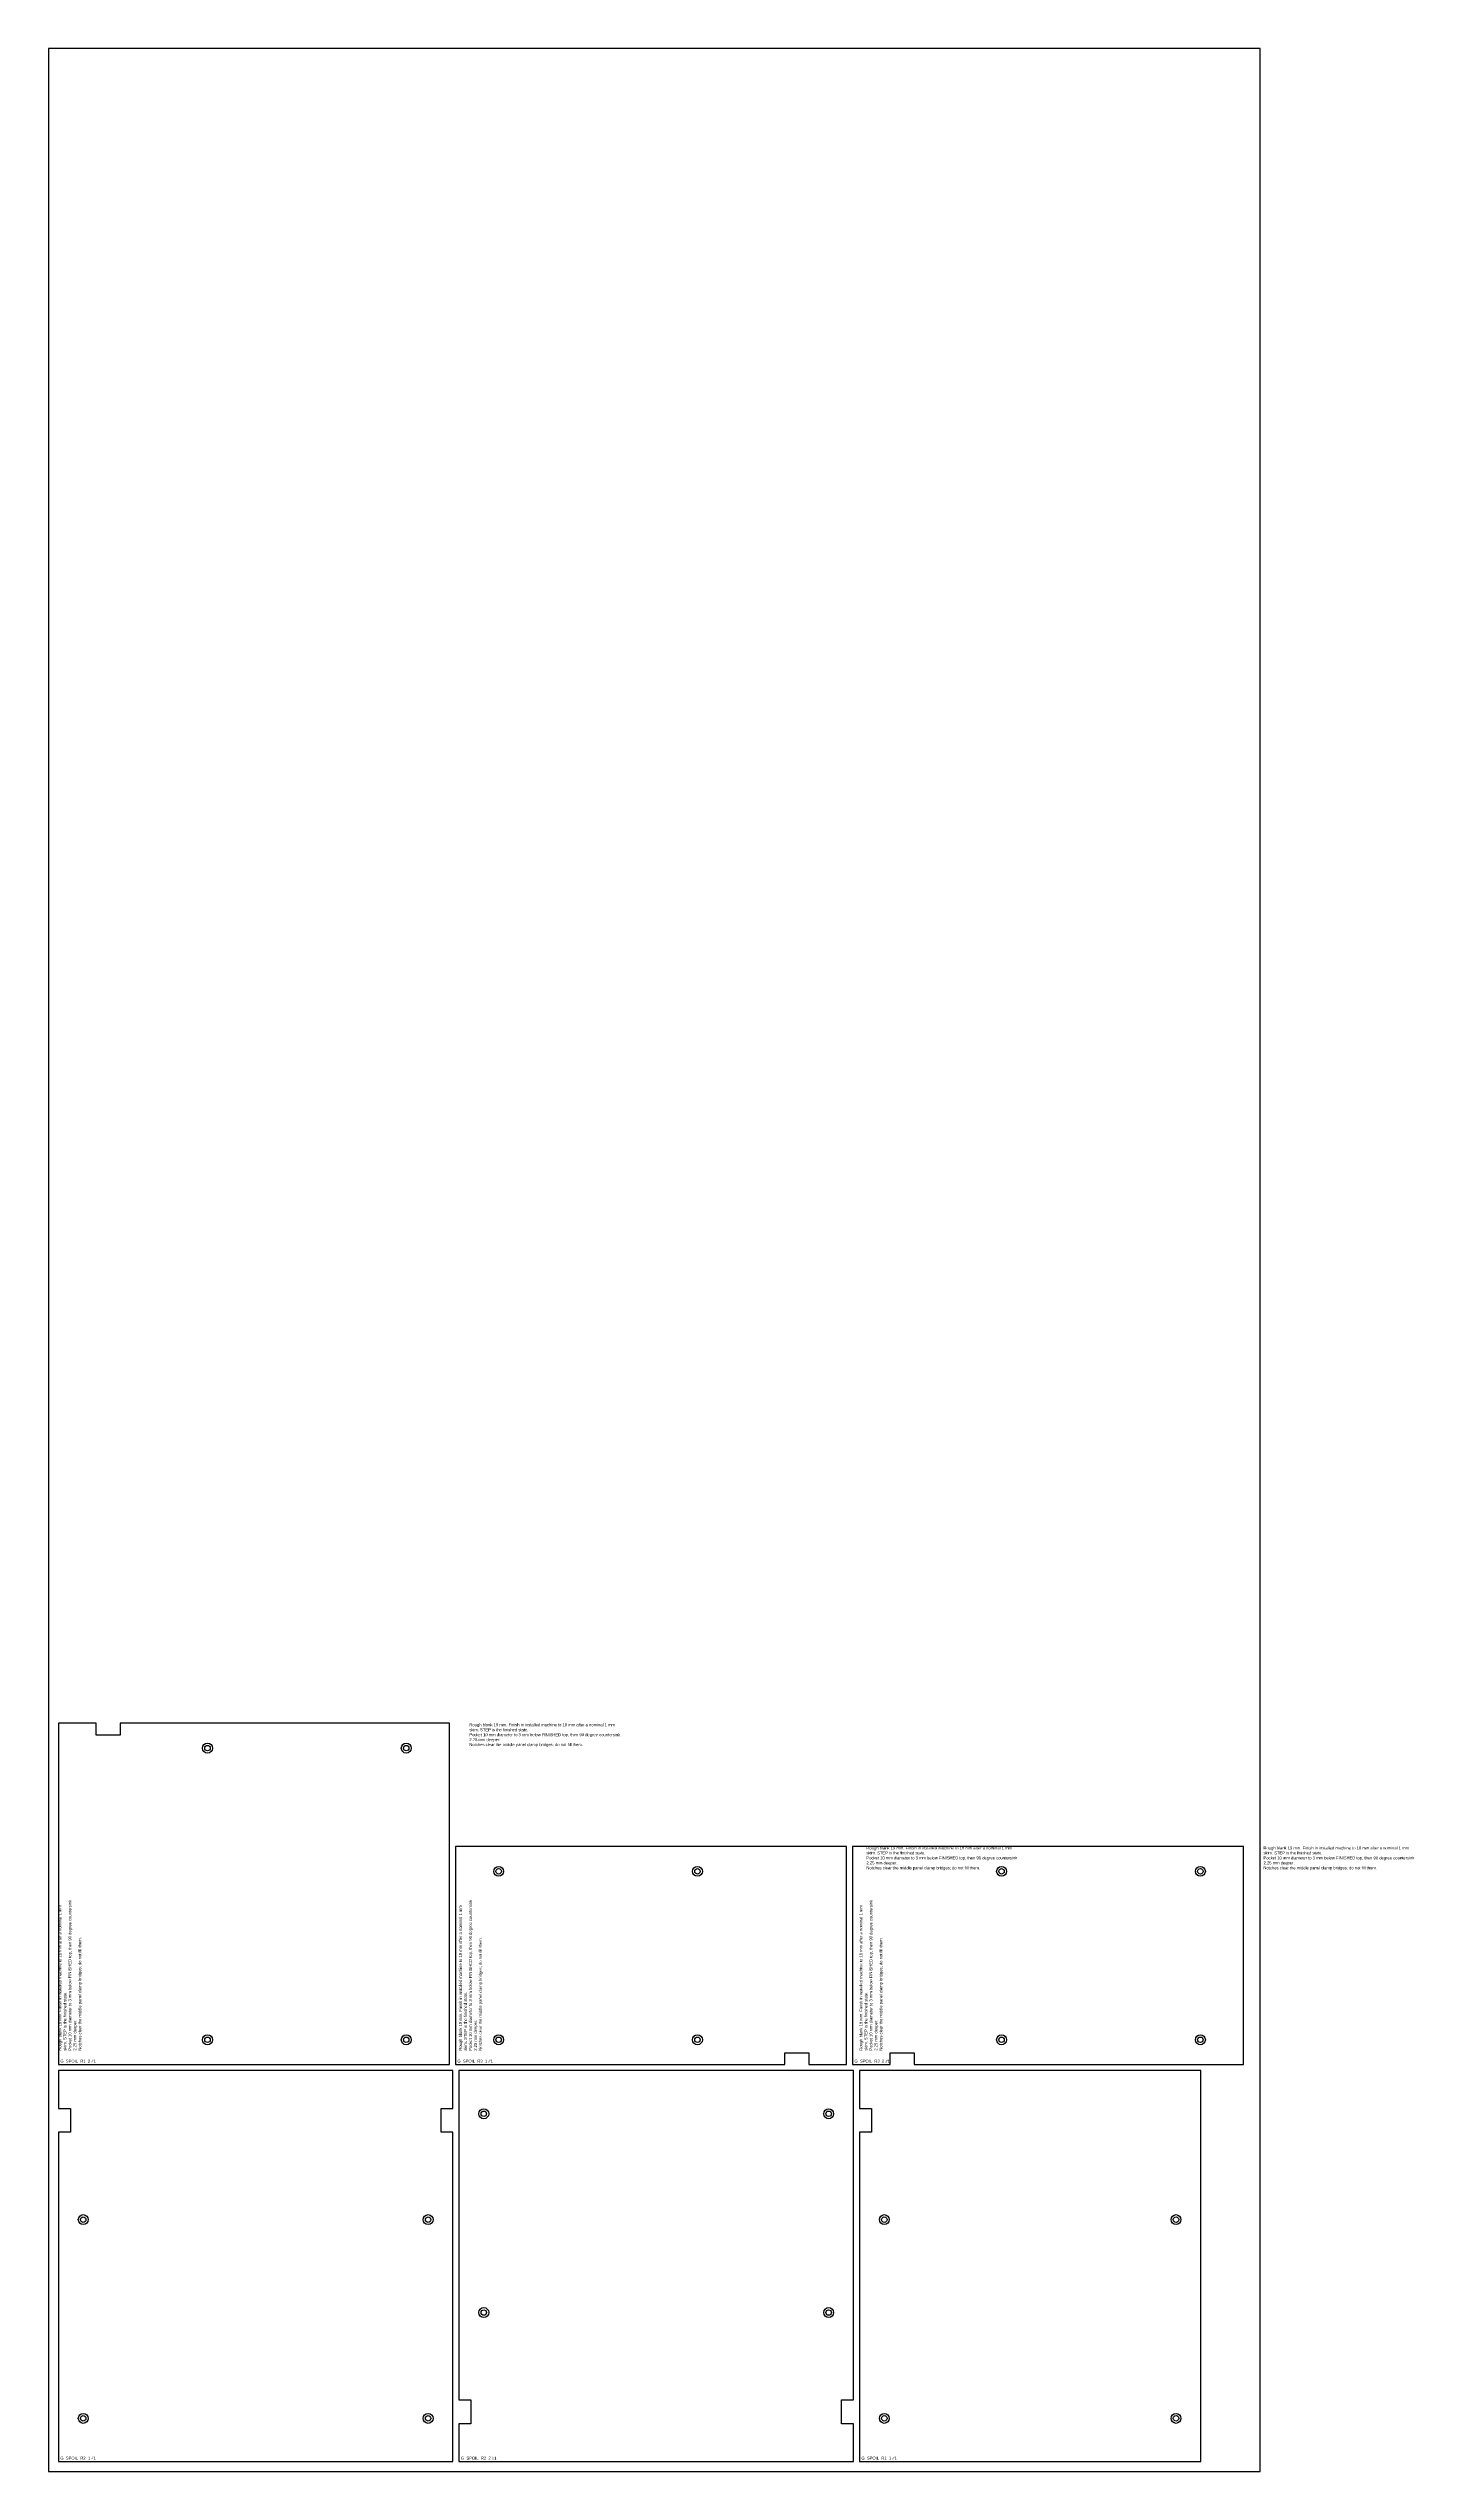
# Model space of a CAD drawing. Header units: millimetres. Extents: x 0 to 1369, y 0 to 2438.
import ezdxf

# ---------------------------------------------------------------- set-up
doc = ezdxf.new("R2010")
doc.units = ezdxf.units.MM
for name, color, linetype in [('CUT_HOLES', 7, 'Continuous'), ('CUT_OUTER', 7, 'Continuous'), ('MACHINING_NOTES', 7, 'Continuous'), ('MILL_TOP_POCKET_DEPTH_3_PLUS_CSK', 7, 'Continuous'), ('PART_MARK_NO_CUT', 7, 'Continuous'), ('STOCK_NO_CUT', 7, 'Continuous')]:
    doc.layers.add(name, color=color, linetype=linetype)

msp = doc.modelspace()

# ---------------------------------------------------------------- linework, layer by layer
at = {"layer": 'CUT_HOLES'}
for centre in [(160, 728), (360, 728), (453, 604), (653, 604), (959, 604), (1159, 604), (160, 434.5), (360, 434.5), (453, 434.5), (653, 434.5), (959, 434.5), (1159, 434.5), (438, 360), (785, 360), (35, 253.5), (382, 253.5), (841, 253.5), (1134.5, 253.5), (438, 160), (785, 160), (35, 53.5), (382, 53.5), (841, 53.5), (1134.5, 53.5)]:
    msp.add_circle(centre, 2.75, dxfattribs=at)
at = {"layer": 'CUT_OUTER'}
for points in [[(10, 409.5), (403.5, 409.5), (403.5, 753), (72, 753), (72, 741), (48, 741), (48, 753), (10, 753)], [(409.5, 409.5), (741, 409.5), (741, 421.5), (765, 421.5), (765, 409.5), (803, 409.5), (803, 629), (409.5, 629)], [(809, 409.5), (847, 409.5), (847, 421.5), (871, 421.5), (871, 409.5), (1202.5, 409.5), (1202.5, 629), (809, 629)], [(407, 10), (407, 341.5), (395, 341.5), (395, 365.5), (407, 365.5), (407, 403.5), (10, 403.5), (10, 365.5), (22, 365.5), (22, 341.5), (10, 341.5), (10, 10)], [(810, 10), (810, 48), (798, 48), (798, 72), (810, 72), (810, 403.5), (413, 403.5), (413, 72), (425, 72), (425, 48), (413, 48), (413, 10)], [(1159.5, 10), (1159.5, 403.5), (816, 403.5), (816, 365.5), (828, 365.5), (828, 341.5), (816, 341.5), (816, 10)]]:
    msp.add_lwpolyline(points, close=True, dxfattribs=at)
at = {"layer": 'MILL_TOP_POCKET_DEPTH_3_PLUS_CSK'}
for centre in [(160, 728), (360, 728), (453, 604), (653, 604), (959, 604), (1159, 604), (160, 434.5), (360, 434.5), (453, 434.5), (653, 434.5), (959, 434.5), (1159, 434.5), (438, 360), (785, 360), (35, 253.5), (382, 253.5), (841, 253.5), (1134.5, 253.5), (438, 160), (785, 160), (35, 53.5), (382, 53.5), (841, 53.5), (1134.5, 53.5)]:
    msp.add_circle(centre, 5, dxfattribs=at)
at = {"layer": 'STOCK_NO_CUT'}
msp.add_lwpolyline([(0, 0), (1219.2, 0), (1219.2, 2438.4), (0, 2438.4)], close=True, dxfattribs=at)

# ---------------------------------------------------------------- texts
at = {"layer": 'MACHINING_NOTES', "char_height": 3, "width": 150, "attachment_point": 1}
for insert in [(423.5, 753), (823, 629), (1222.5, 629)]:
    msp.add_mtext('Rough blank 19 mm. Finish in installed machine to 18 mm after a nominal 1 mm skim. STEP is the finished state.\\PPocket 10 mm diameter to 3 mm below FINISHED top, then 90 degree countersink 2.25 mm deeper.\\PNotches clear the middle panel clamp bridges; do not fill them.', dxfattribs=dict(at, insert=insert))
at = {"layer": 'MACHINING_NOTES', "char_height": 3, "width": 150, "attachment_point": 1, "rotation": 90}
for insert in [(10, 423.5), (413, 423.5), (816, 423.5)]:
    msp.add_mtext('Rough blank 19 mm. Finish in installed machine to 18 mm after a nominal 1 mm skim. STEP is the finished state.\\PPocket 10 mm diameter to 3 mm below FINISHED top, then 90 degree countersink 2.25 mm deeper.\\PNotches clear the middle panel clamp bridges; do not fill them.', dxfattribs=dict(at, insert=insert))
at = {"layer": 'PART_MARK_NO_CUT'}
for s, p in [('G_SPOIL_R1_2 #1', (12, 411.5)), ('G_SPOIL_R3_1 #1', (411.5, 411.5)), ('G_SPOIL_R3_2 #1', (811, 411.5)), ('G_SPOIL_R2_1 #1', (12, 12)), ('G_SPOIL_R2_2 #1', (415, 12)), ('G_SPOIL_R1_1 #1', (818, 12))]:
    msp.add_text(s, height=3, dxfattribs=at).set_placement(p)

doc.saveas('drawing.dxf')
